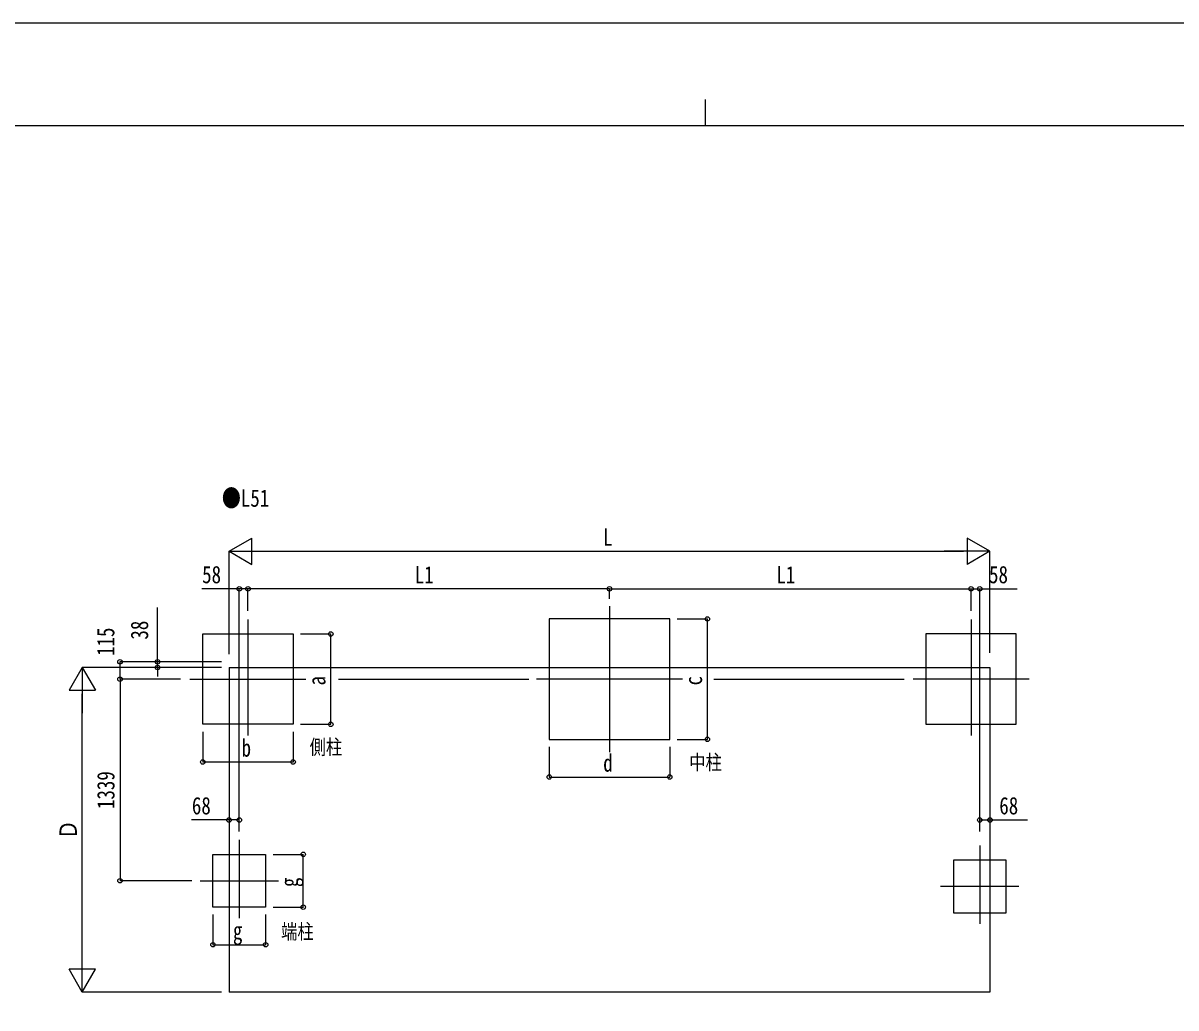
# Model space of a CAD drawing. Units: millimetres, scale not verified. Extents: x -14718 to 14718, y -10395 to 10395.
# Drawn here: x -4547 to 3108, y 3854 to 10395 of the extents above; entities that cross this region are included whole.
import ezdxf
from ezdxf.enums import TextEntityAlignment as Align

# ---------------------------------------------------------------- set-up
doc = ezdxf.new("R2010")
doc.units = ezdxf.units.MM
doc.header["$LTSCALE"] = 40
for name, color, linetype in [('0-2_USER1', 3, 'Continuous'), ('0-3_YKK_12', 2, 'Continuous'), ('0-5_YKK_A1', 4, 'Continuous'), ('0-6_YKK_D', 6, 'Continuous'), ('0-7_YKK_ZWAK', 7, 'Continuous')]:
    doc.layers.add(name, color=color, linetype=linetype)
doc.styles.add('ＭＳ ゴシック', font='')
doc.styles.get('ＭＳ ゴシック').set_extended_font_data('MS Gothic')

msp = doc.modelspace()

# ---------------------------------------------------------------- linework, layer by layer
at = {"layer": '0-3_YKK_12'}
for p, q in [((-652.97, 6522.58), (-652.97, 5552.41)), ((-3053.47, 6433.38), (-3053.47, 5663.21)), ((1747.53, 6433.38), (1747.53, 5663.21)), ((-3438.55, 6037.49), (-2668.38, 6037.49)), ((-167.88, 6037.49), (-1138.05, 6037.49)), ((2132.62, 6037.49), (1362.45, 6037.49)), ((-3110.97, 4969.58), (-3110.97, 4449.41)), ((1805.03, 4932.08), (1805.03, 4411.91)), ((-3371.33, 4698.69), (-2851.16, 4698.69)), ((2065.4, 4661.19), (1545.23, 4661.19))]:
    msp.add_line(p, q, dxfattribs=at)
at = {"layer": '0-5_YKK_A1'}
for p, q in [((-3178.97, 6115.47), (1873.03, 6115.47)), ((-3178.97, 6115.47), (-3178.97, 3959.43)), ((1873.03, 6115.47), (1873.03, 3959.43)), ((1873.03, 3959.43), (-3178.97, 3959.43))]:
    msp.add_line(p, q, dxfattribs=at)
for points in [[(-1052.97, 5637.49), (-252.97, 5637.49), (-252.97, 6437.49), (-1052.97, 6437.49)], [(-2753.47, 5737.49), (-3353.47, 5737.49), (-3353.47, 6337.49), (-2753.47, 6337.49)], [(1447.53, 5737.49), (2047.53, 5737.49), (2047.53, 6337.49), (1447.53, 6337.49)], [(-2935.97, 4523.69), (-3285.97, 4523.69), (-3285.97, 4873.69), (-2935.97, 4873.69)], [(1630.03, 4486.19), (1980.03, 4486.19), (1980.03, 4836.19), (1630.03, 4836.19)]]:
    msp.add_lwpolyline(points, close=True, dxfattribs=at)
at = {"layer": '0-6_YKK_D'}
for p, q in [((-3178.97, 6887.49), (-3027.41, 6974.99)), ((-3027.41, 6799.99), (-3027.41, 6974.99)), ((1873.03, 6887.49), (1721.48, 6974.99)), ((1721.48, 6974.99), (1721.48, 6799.99)), ((-3178.97, 6202.97), (-3178.97, 6888.49)), ((-3178.97, 6887.49), (-3027.41, 6799.99)), ((-3178.97, 6887.49), (-2875.86, 6887.49)), ((-3003.97, 6887.49), (1698.03, 6887.49)), ((1873.03, 6887.49), (1569.92, 6887.49)), ((1873.03, 6887.49), (1721.48, 6799.99)), ((1873.03, 6212.68), (1873.03, 6888.49)), ((-3110.97, 5024.82), (-3110.97, 6638.49)), ((-3053.47, 6491.35), (-3053.47, 6638.49)), ((-3053.47, 6491.35), (-3053.47, 6638.49)), ((-652.97, 6637.49), (-3053.47, 6637.49)), ((-652.97, 6570.72), (-652.97, 6638.49)), ((-652.97, 6570.72), (-652.97, 6638.49)), ((-652.97, 6637.49), (1747.53, 6637.49)), ((1747.53, 6492.87), (1747.53, 6638.49)), ((1747.53, 6491.35), (1747.53, 6638.49)), ((1805.03, 5024.82), (1805.03, 6638.49)), ((-3653.47, 6152.97), (-3653.47, 6512.77)), ((-202.97, 6437.49), (-1.97, 6437.49)), ((-2.97, 5637.49), (-2.97, 6437.49)), ((-2703.47, 6337.49), (-2502.47, 6337.49)), ((-2503.47, 5737.49), (-2503.47, 6337.49)), ((-3228.97, 6152.97), (-3903.52, 6152.97)), ((-3902.52, 6037.49), (-3902.52, 6152.97)), ((-3229.97, 6152.97), (-3654.47, 6152.97)), ((-3653.47, 6115.47), (-3653.47, 6152.97)), ((-4153.47, 6115.47), (-4240.97, 5963.92)), ((-3228.97, 6115.47), (-4154.47, 6115.47)), ((-4153.47, 6115.47), (-4065.97, 5963.92)), ((-4153.47, 6115.47), (-4153.47, 5812.36)), ((-3229.97, 6115.47), (-3654.47, 6115.47)), ((-3653.47, 6115.47), (-3653.47, 6055.97)), ((-3500.12, 6037.49), (-3903.52, 6037.49)), ((-3500.12, 6037.49), (-3903.52, 6037.49)), ((-3902.52, 6037.49), (-3902.52, 4698.69)), ((-2451.93, 6037.49), (-1188.69, 6037.49)), ((39.85, 6037.49), (1303.09, 6037.49)), ((-4240.97, 5963.92), (-4065.97, 5963.92)), ((-4153.47, 4134.43), (-4153.47, 5940.47)), ((-3353.47, 5687.49), (-3353.47, 5486.49)), ((-2753.47, 5688.47), (-2753.47, 5486.49)), ((-2703.47, 5737.49), (-2502.47, 5737.49)), ((-252.97, 5588.47), (-252.97, 5386.49)), ((-202.97, 5637.49), (-1.97, 5637.49)), ((-1052.97, 5587.49), (-1052.97, 5386.49)), ((-3353.47, 5487.49), (-2753.47, 5487.49)), ((-1052.97, 5387.49), (-252.97, 5387.49)), ((-2886.25, 4873.69), (-2685.25, 4873.69)), ((-2686.25, 4523.69), (-2686.25, 4873.69)), ((-3425.29, 4698.69), (-3903.52, 4698.69)), ((-2886.25, 4523.69), (-2685.25, 4523.69)), ((-3285.97, 4473.69), (-3285.97, 4272.69)), ((-2935.97, 4474.67), (-2935.97, 4272.69)), ((-4153.47, 3959.43), (-4153.47, 4262.54)), ((-3285.97, 4273.69), (-2935.97, 4273.69)), ((-4153.47, 3959.43), (-4240.97, 4110.98)), ((-4065.97, 4110.98), (-4240.97, 4110.98)), ((-4153.47, 3959.43), (-4065.97, 4110.98)), ((-3228.97, 3959.43), (-4154.47, 3959.43))]:
    msp.add_line(p, q, dxfattribs=at)
for points in [[(-3053.47, 6637.49), (-3110.97, 6637.49), (-3359.93, 6637.49)], [(1747.53, 6637.49), (1805.03, 6637.49), (2054, 6637.49)], [(-3110.97, 5102.52), (-3178.97, 5102.52), (-3427.93, 5102.52)], [(1805.03, 5102.52), (1873.03, 5102.52), (2122, 5102.52)]]:
    msp.add_lwpolyline(points, dxfattribs=at)
for centre in [(-3110.97, 6637.49), (-3053.47, 6637.49), (-3053.47, 6637.49), (-652.97, 6637.49), (-652.97, 6637.49), (1747.53, 6637.49), (1747.53, 6637.49), (1805.03, 6637.49), (-2.97, 6437.49), (-2503.47, 6337.49), (-3902.52, 6152.97), (-3653.47, 6152.97), (-3653.47, 6115.47), (-3902.52, 6037.49), (-3902.52, 6037.49), (-2503.47, 5737.49), (-2.97, 5637.49), (-3353.47, 5487.49), (-2753.47, 5487.49), (-1052.97, 5387.49), (-252.97, 5387.49), (-3178.97, 5102.52), (-3110.97, 5102.52), (1805.03, 5102.52), (1873.03, 5102.52), (-2686.25, 4873.69), (-3902.52, 4698.69), (-2686.25, 4523.69), (-3285.97, 4273.69), (-2935.97, 4273.69)]:
    msp.add_circle(centre, 14.88, dxfattribs=at)
at = {"layer": '0-7_YKK_ZWAK'}
for p, q in [((-17.43, 9887.5), (-17.43, 9712.5)), ((13632.57, 9712.5), (-13667.43, 9712.5))]:
    msp.add_line(p, q, dxfattribs=at)
msp.add_lwpolyline([(-14717.5, -10395), (14717.5, -10395), (14717.5, 10395), (-14717.5, 10395)], close=True, dxfattribs=at)

# ---------------------------------------------------------------- texts
at = {"layer": '0-2_USER1', "style": 'ＭＳ ゴシック', "width": 0.8}
for s, height, p in [('●L51', 115.5, (-3226.57, 7147.67)), ('側柱', 98.97, (-2643.64, 5507.18)), ('中柱', 98.97, (-123.61, 5406.18)), ('端柱', 98.97, (-2833.19, 4282.54))]:
    msp.add_text(s, height=height, dxfattribs=at).set_placement(p, align=Align.BOTTOM_LEFT)
at = {"layer": '0-6_YKK_D', "style": 'ＭＳ ゴシック', "width": 0.8}
for s, p in [('L', (-694.97, 6888.49)), ('58', (-3357.6, 6639.82)), ('L1', (-1945.62, 6638.49)), ('L1', (454.88, 6638.49)), ('58', (1866.87, 6639.82)), ('b', (-3095.47, 5488.49)), ('d', (-694.97, 5388.49)), ('68', (-3425.6, 5104.85)), ('68', (1934.87, 5104.85)), ('g', (-3152.97, 4274.69))]:
    msp.add_text(s, height=115.5, dxfattribs=at).set_placement(p, align=Align.BOTTOM_LEFT)
for s, p in [('115', (-3905.8, 6191.62)), ('38', (-3681.47, 6299.97)), ('a', (-2504.47, 5995.49)), ('c', (-3.97, 5995.49)), ('1339', (-3904.85, 5174.89)), ('Ｄ', (-4154.47, 4974.45)), ('g', (-2687.25, 4656.69))]:
    msp.add_text(s, height=115.5, rotation=90, dxfattribs=at).set_placement(p, align=Align.BOTTOM_LEFT)

doc.saveas('drawing.dxf')
